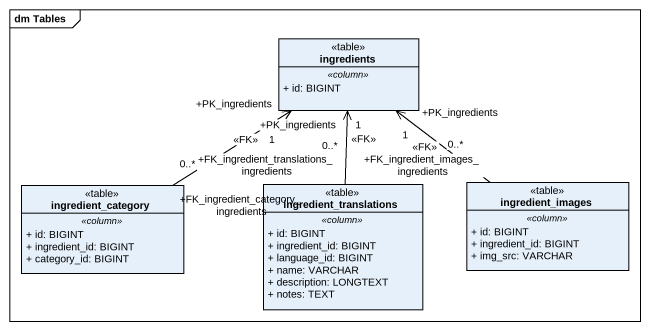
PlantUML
@startuml
mainframe dm Tables
hide circle
hide empty members
skinparam classAttributeIconSize 0
class ingredients <<table>> {
  .. <<column>> ..
  + id: BIGINT
}
class ingredient_category <<table>> {
  .. <<column>> ..
  + id: BIGINT
  + ingredient_id: BIGINT
  + category_id: BIGINT
}
class ingredient_translations <<table>> {
  .. <<column>> ..
  + id: BIGINT
  + ingredient_id: BIGINT
  + language_id: BIGINT
  + name: VARCHAR
  + description: LONGTEXT
  + notes: TEXT
}
class ingredient_images <<table>> {
  .. <<column>> ..
  + id: BIGINT
  + ingredient_id: BIGINT
  + img_src: VARCHAR
}
ingredient_category "+FK_ingredient_category_ingredients\n0..*" -up-> "+PK_ingredients\n1" ingredients : <<FK>>
ingredient_translations "+FK_ingredient_translations_ingredients\n0..*" -up-> "+PK_ingredients\n1" ingredients : <<FK>>
ingredient_images "+FK_ingredient_images_ingredients\n0..*" -up-> "+PK_ingredients\n1" ingredients : <<FK>>
@enduml
